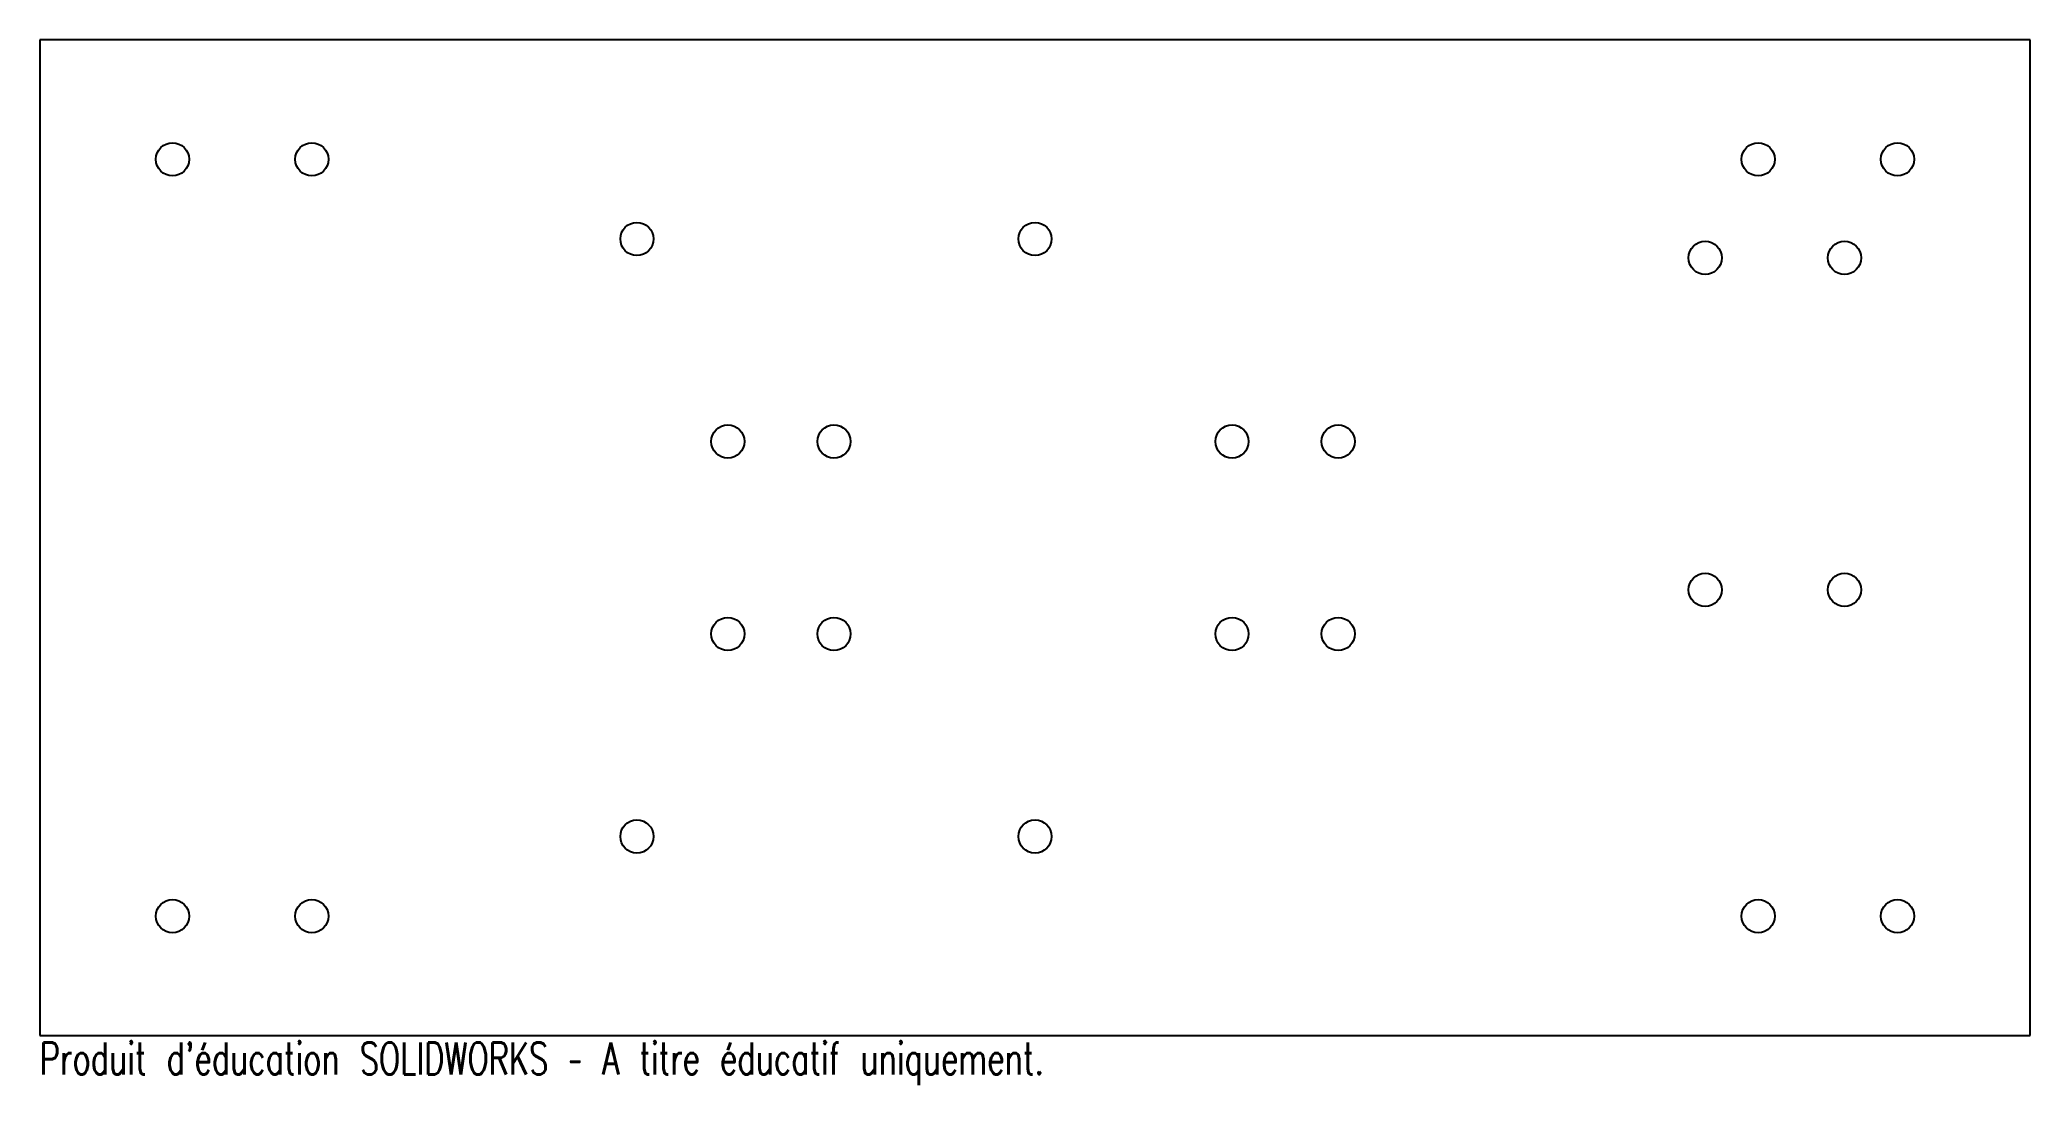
# Model space of a CAD drawing. Header units: millimetres. Extents: x 0 to 300, y -7 to 150.
import ezdxf

# ---------------------------------------------------------------- set-up
doc = ezdxf.new("R2010")
doc.units = ezdxf.units.MM
doc.styles.add('SLDTEXTSTYLE0', font='TXT', dxfattribs={"width": 0.7, "bigfont": 'bigfont'})

msp = doc.modelspace()

# ---------------------------------------------------------------- linework, layer by layer
at = {"color": 7, "linetype": 'Continuous', "lineweight": 25}
for p, q in [((300, 150), (0, 150)), ((0, 150), (0, 0)), ((300, 0), (300, 150)), ((0, 0), (300, 0))]:
    msp.add_line(p, q, dxfattribs=at)
for centre in [(20, 132), (41, 132), (259, 132), (280, 132), (90, 120), (150, 120), (251.01, 117.15), (272.01, 117.15), (103.7, 89.5), (119.7, 89.5), (179.7, 89.5), (195.7, 89.5), (251.01, 67.15), (272.01, 67.15), (103.7, 60.5), (119.7, 60.5), (179.7, 60.5), (195.7, 60.5), (90, 30), (150, 30), (20, 18), (41, 18), (259, 18), (280, 18)]:
    msp.add_circle(centre, 2.5, dxfattribs=at)

# ---------------------------------------------------------------- texts
at = {"color": 7, "linetype": 'Continuous', "insert": (0, -1.02), "char_height": 4.8336, "attachment_point": 1, "style": 'SLDTEXTSTYLE0'}
msp.add_mtext("Produit d'éducation SOLIDWORKS – A titre éducatif uniquement.", dxfattribs=at)

doc.saveas('drawing.dxf')
